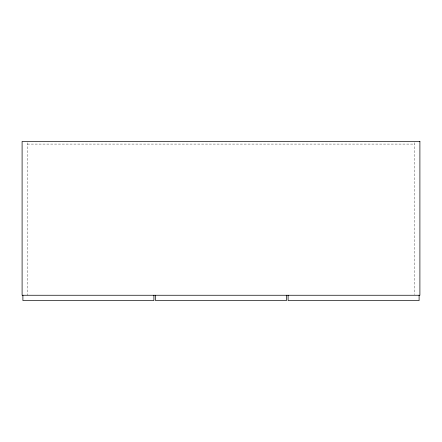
<?xml version="1.0" encoding="UTF-8"?>
<svg xmlns="http://www.w3.org/2000/svg" width="442" height="442" viewBox="0 0 442 442"><rect width="100%" height="100%" fill="white"/><g stroke="black" fill="none" stroke-linecap="round" stroke-linejoin="round"><path stroke-width="0.33" stroke-dasharray="2.21 1.66" d="M27.404 144.092L414.596 144.092M414.596 142.766L414.596 294.565M27.404 142.766L27.404 295.256"/><path stroke-width="0.66" d="M419.104 295.256L419.104 300.56L288.096 300.56L288.096 295.256M286.504 295.256L286.504 300.56L155.496 300.56L155.496 295.256M153.904 295.256L153.904 300.56L22.896 300.56L22.896 295.256M419.9 141.44L22.1 141.44L22.1 295.256L419.9 295.256L419.9 141.44"/></g></svg>
